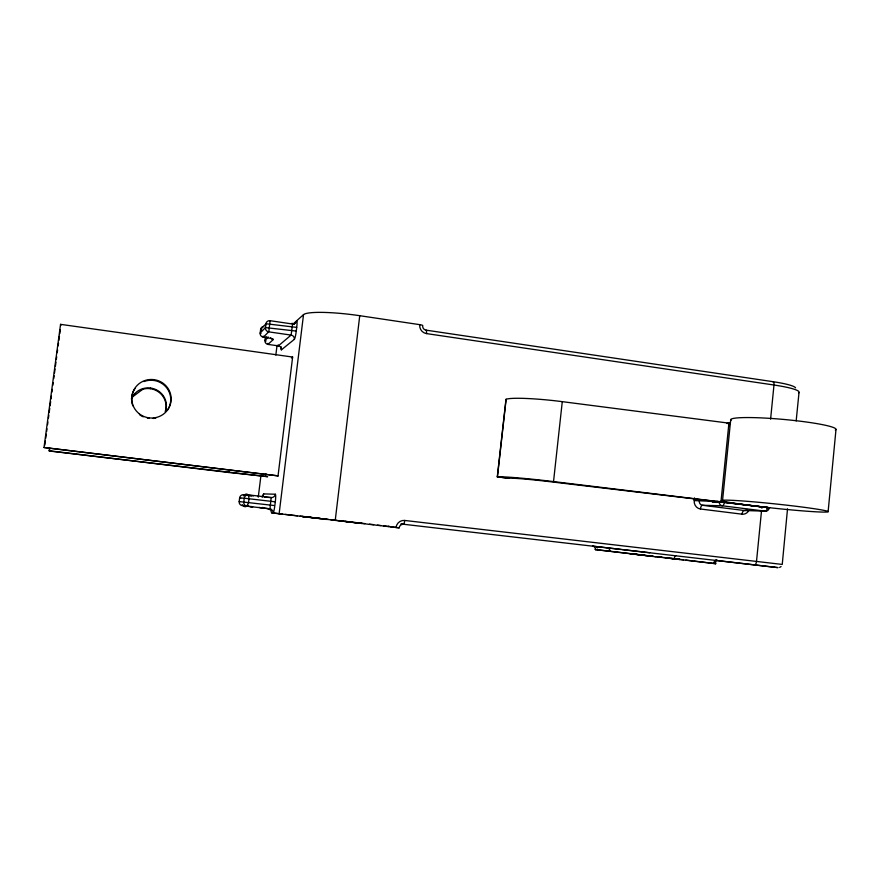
<?xml version="1.0" encoding="UTF-8"?>
<svg xmlns="http://www.w3.org/2000/svg" width="880" height="880" viewBox="0 0 880 880"><rect width="100%" height="100%" fill="white"/><g stroke="black" fill="none" stroke-linecap="round" stroke-linejoin="round"><path stroke-width="1.32" d="M242.264 504.658C249.403 514.151 252.23 487.058 243.342 495.858M278.234 344.85L278.377 345.884L291.137 335.049L292.589 324.016L270.105 320.705A3.806 3.718 40.3 0 0 265.903 323.884L260.612 329.472L261.866 330.044M267.85 343.376L267.938 344.399L278.41 345.873A3.52 3.454 42.2 0 1 281.446 349.811L294.36 339.328A7.524 0.88 -82.1 0 0 296.274 331.078L296.725 327.36A7.524 0.88 -82.1 0 0 296.637 320.826A3.784 3.696 44.9 0 1 292.468 323.983L292.501 323.961M266.805 336.666L266.893 337.722A7.304 0.88 7.5 0 1 273.328 339.515L267.993 344.388A3.531 3.454 39.9 0 1 264.946 340.439L265.375 336.985L266.2 337.425M263.186 336.138L263.285 337.205L266.926 337.722M396.044 527.505A7.997 7.799 -81.8 0 1 404.723 520.454L782.243 564.432L787.523 508.838M828.113 511.698A53.086 2.189 6 0 0 749.694 501.512A53.086 2.189 6 0 0 748.176 505.175A53.086 2.189 6 0 0 828.113 511.698L836 429.407M761.519 510.785L756.514 561.363A3.751 1.738 -84.5 0 1 754.413 564.916M770.594 419.188L773.982 385.011A3.729 1.705 -80.3 0 0 772.585 381.623L426.03 330.143A3.949 3.817 64.9 0 1 422.675 325.688A3.949 0.572 6.7 0 0 419.727 324.654L359.744 315.7A48.367 6.853 7.1 0 0 303.523 314.622L295.02 322.278L294.052 324.313M796.169 420.915L799.007 392.546M720.962 501.908L728.926 423.148L726.869 423.5M722.535 500.566L730.697 419.771M748.935 510.257A7.524 6.93 87.6 0 1 742.071 514.184L700.436 509.003A7.579 7.029 87.5 0 1 694.21 500.588L694.485 497.893M397.727 527.703L271.59 512.831L270.688 510.037L267.905 508.618L269.72 508.838L270.05 508.211L271.172 497.585L248.49 494.879A3.828 3.795 -33.9 0 0 244.233 498.212L239.624 497.926L239.173 501.578A3.696 3.663 -32.3 0 0 242.385 505.659L270.6 508.937M562.276 401.654A46.849 4.587 6.1 0 0 505.978 399.311L497.288 476.861A47.036 1.958 6.4 0 1 553.531 481.591L562.276 401.654L730.213 423.313A3.96 3.795 76.2 0 0 728.629 426.096M506.132 399.256L497.442 476.85L508.662 478.258M335.214 520.509L359.744 315.7M258.269 497.167L260.942 475.519M275.836 355.091L277.013 345.62M49.39 448.074L49.412 451.033L267.652 476.718L265.518 476.377L265.859 473.649M278.036 475.86L292.633 357.049L60.555 324.346L44 447.502L278.036 475.86L44 447.502M269.72 508.838A3.806 3.773 -49.1 0 1 273.02 513.04A7.59 0.891 -83 0 0 274.835 505.593L275.308 501.809A7.579 0.891 -83 0 0 275.33 494.219L263.659 493.911A3.531 3.52 -40.5 0 1 261.536 496.727M279.103 513.898L303.523 314.622M49.027 450.78L228.954 472.505L229.295 469.81M44.814 445.082L45.364 441.001M45.727 438.284L46.277 434.203M46.64 431.486L47.014 428.769M47.553 424.699L47.927 421.982M48.466 417.901L48.84 415.184M49.203 412.467L49.753 408.386M50.116 405.669L50.666 401.599M51.029 398.871L51.392 396.154M51.942 392.084L52.305 389.367M52.855 385.286L53.218 382.569M53.768 378.488L54.131 375.771M54.494 373.054L55.044 368.984M55.407 366.256L55.957 362.186M56.32 359.469L56.694 356.752M57.233 352.671L57.607 349.954M58.146 345.873L58.52 343.156M58.883 340.439L59.433 336.369M59.796 333.641L60.346 329.571M49.412 451.033L49.786 448.316M150.304 388.685L150.568 388.047M153.692 380.413L154 379.654M149.05 417.868L148.786 418.352A19.569 19.129 9.2 0 1 147.367 418.121M268.433 337.095L264.946 340.439L266.145 340.956M291.599 323.444L294.8 323.4M781.066 566.544L779.614 567.457M270.105 320.705L268.829 331.672L263.34 337.183A3.674 3.597 38.9 0 1 260.161 333.069L260.612 329.472A3.674 3.597 39.1 0 1 263.593 326.414M132.363 397.034L143.374 388.795M291.401 357.929L292.633 357.049M296.681 327.382L266.2 323.774L265.441 327.602L260.139 333.102L261.03 333.531M296.274 331.078L265.441 327.602A3.806 3.718 40.1 0 0 268.73 331.859L291.104 335.093A3.784 3.707 45 0 1 294.36 339.328M728.145 423.665L730.213 423.313M716.892 501.941L721.083 501.919A3.982 3.817 81.5 0 1 721.072 500.918M694.21 500.588L712.349 501.314A3.883 3.597 87.4 0 0 712.371 502.293L717.42 502.392A3.916 3.619 87.4 0 1 717.398 501.402L769.659 507.727L767.393 507.705A3.883 3.564 87.5 0 1 767.272 508.343M249.205 495.759L251.581 495.858M264.792 497.233L271.117 497.541A3.795 3.773 -50.6 0 0 275.33 494.219M275.264 501.798L274.197 501.688M715.066 563.629L715.759 563.695M398.541 527.791L399.179 527.857A3.993 3.894 -81.8 0 1 403.425 524.326A3.982 0.836 -83.3 0 0 404.723 520.454M715.715 563.695L694.254 561.077M228.954 472.505L265.518 476.377M646.943 555.533L595.199 549.571L652.861 556.391M678.051 559.284L679.943 559.471L677.853 559.207M306.141 516.934L302.236 516.527L327.063 519.486M632.148 553.894L629.948 553.674L645.667 555.555M273.768 501.644L244.266 498.212L243.76 501.996A3.828 3.795 -34.9 0 0 247.082 506.22M778.019 567.633L401.742 524.051M307.274 517.055L313.027 517.704M632.951 553.982L638.561 554.62M677.281 559.196L667.183 558.052M273.933 505.494L239.173 501.578L239.921 501.677M251.306 506.429A3.663 3.641 -38.2 0 0 252.593 506.836L252.406 506.814M314.732 517.891L320.331 518.529M714.615 563.574L660.264 557.249M250.151 506.561L251.801 506.748M261.569 507.848L264.396 508.167A3.52 3.487 -46.1 0 1 262.768 507.386M264.858 508.222L269.577 508.772M621.335 549.461L592.757 546.139A3.135 1.089 -83.9 0 1 592.526 546.029M622.347 549.582L644.501 552.145M645.359 552.244L649.715 552.75M648.835 555.742L653.631 556.303M647.944 555.698L651.442 556.105M654.72 556.611L660.726 557.37M641.432 554.95L644.578 555.313M271.59 512.831L282.48 514.085M285.208 514.404L297.451 515.812M300.168 516.12L305.613 516.747M308.341 517.066L312.422 517.528M315.139 517.847L320.584 518.474M322.322 518.76L328.273 519.354M330.693 519.717L336.083 520.256M338.734 520.564L344.113 521.191M332.838 519.97L358.71 523.094L352.286 522.236M246.18 494.989L243.738 494.703A3.696 3.663 -31.2 0 0 239.624 497.926L240.735 498.069M777.502 567.567L773.542 567.105M713.834 563.486A3.3 1.43 -84.5 0 1 715.594 560.373L773.289 567.083A3.619 3.311 -89.6 0 0 774.026 567.072M400.807 524.018L403.425 524.326M665.467 557.733L670.087 558.283L663.333 557.425M676.291 558.943L670.912 558.316M660.363 557.139L662.101 557.337M656.535 556.644L662.376 557.315M645.766 555.632L655.82 556.798M345.466 521.345L349.503 521.818M339.185 520.696L343.255 521.18M345.213 521.4L350.647 522.038M354.805 522.434L358.666 522.885M361.185 523.182L364.87 523.611M246.202 505.604A3.553 3.52 -35.4 0 0 247.907 506.286L252.593 506.836M264.649 508.222L260.403 507.716A3.421 3.399 -43.2 0 1 259.193 507.342M685.784 560.065L692.923 560.923M671.484 558.448L677.061 559.108M683.606 559.812L678.843 559.24M369.468 524.161L373.67 524.656M497.288 476.861L508.772 478.247A35.266 1.463 6.4 0 1 550.858 481.8L768.339 507.661L553.531 481.591M249.381 495.374L253.484 495.88M377.443 525.107L380.732 525.503M383.515 525.833L388.784 526.493A3.85 3.762 -81 0 1 388.894 525.921M390.071 526.658L399.157 527.846M419.727 324.654A7.92 7.645 64.9 0 0 426.47 333.586L773.982 385.011A46.277 5.599 5 0 1 798.765 392.832M247.874 506.264L247.786 505.494M60.555 324.346L60.885 325.49M769.219 507.76A3.894 3.575 87.4 0 1 765.281 511.181L744.15 510.499L702.416 505.274A3.806 3.52 87.5 0 1 699.303 501.061M767.492 507.353A3.894 1.815 -83.2 0 1 765.281 511.181L722.315 505.791L702.416 505.274A3.795 1.595 -83.3 0 0 700.436 509.003M719.103 501.435A3.927 3.63 87.4 0 0 722.315 505.791A3.927 1.705 -83.1 0 0 724.427 501.93M273.328 339.515A3.652 3.575 41.1 0 1 270.688 337.766M761.981 507.562A3.861 3.542 87.5 0 1 761.86 508.2M746.988 509.421A3.773 3.476 87.5 0 1 744.15 510.499A3.773 1.705 -83.4 0 0 742.071 514.184M141.229 389.763A18.095 17.688 7.6 0 1 165.22 411.675M131.747 398.332A18.095 17.688 7.6 0 1 134.739 394.086M131.351 398.937A18.205 17.798 7.7 0 1 154.385 388.971A18.205 17.798 7.7 0 1 165.572 411.18M426.03 330.143A3.949 0.825 -81.6 0 1 426.47 333.586M772.585 381.623A42.559 5.258 4.9 0 1 795.564 387.827M143.88 381.568A19.569 19.129 9.2 0 1 167.332 410.278M155.881 417.989A19.569 19.129 9.2 0 1 153.065 418.44M143.286 416.834A19.569 19.129 9.2 0 1 139.579 414.7M132.803 405.801A19.569 19.129 9.2 0 1 135.069 388.41M281.446 349.811A6.996 0.759 -82.2 0 1 281.138 346.709M277.541 345.807A42.141 4.972 7.2 0 1 277.101 345.378M262.625 497.046A7.051 0.77 -82.9 0 1 263.659 493.911M597.058 547.47A6.27 5.918 -87.6 0 1 597.179 548.064M592.757 546.139A3.135 2.959 -87.6 0 1 595.364 549.604M674.19 558.921A3.333 1.353 -84.3 0 1 675.862 555.775M607.2 547.822A3.234 3.047 -87.8 0 1 609.884 551.386M715.44 563.662A6.611 2.882 -84.5 0 1 716.265 560.131M717.145 560.109A3.3 3.047 -89.2 0 1 715.594 560.373M731.06 420.53A52.877 5.148 5.2 0 1 784.542 419.518A52.877 5.148 5.2 0 1 835.296 430.078M717.013 501.952A3.949 3.795 81.6 0 1 716.98 501.292M362.032 523.435L359.645 523.193L362.032 523.424M139.007 413.589A19.701 19.261 9.4 0 0 170.907 401.995A19.701 19.261 9.4 0 0 144.496 380.677A19.701 19.261 9.4 0 0 139.007 413.589"/></g></svg>
